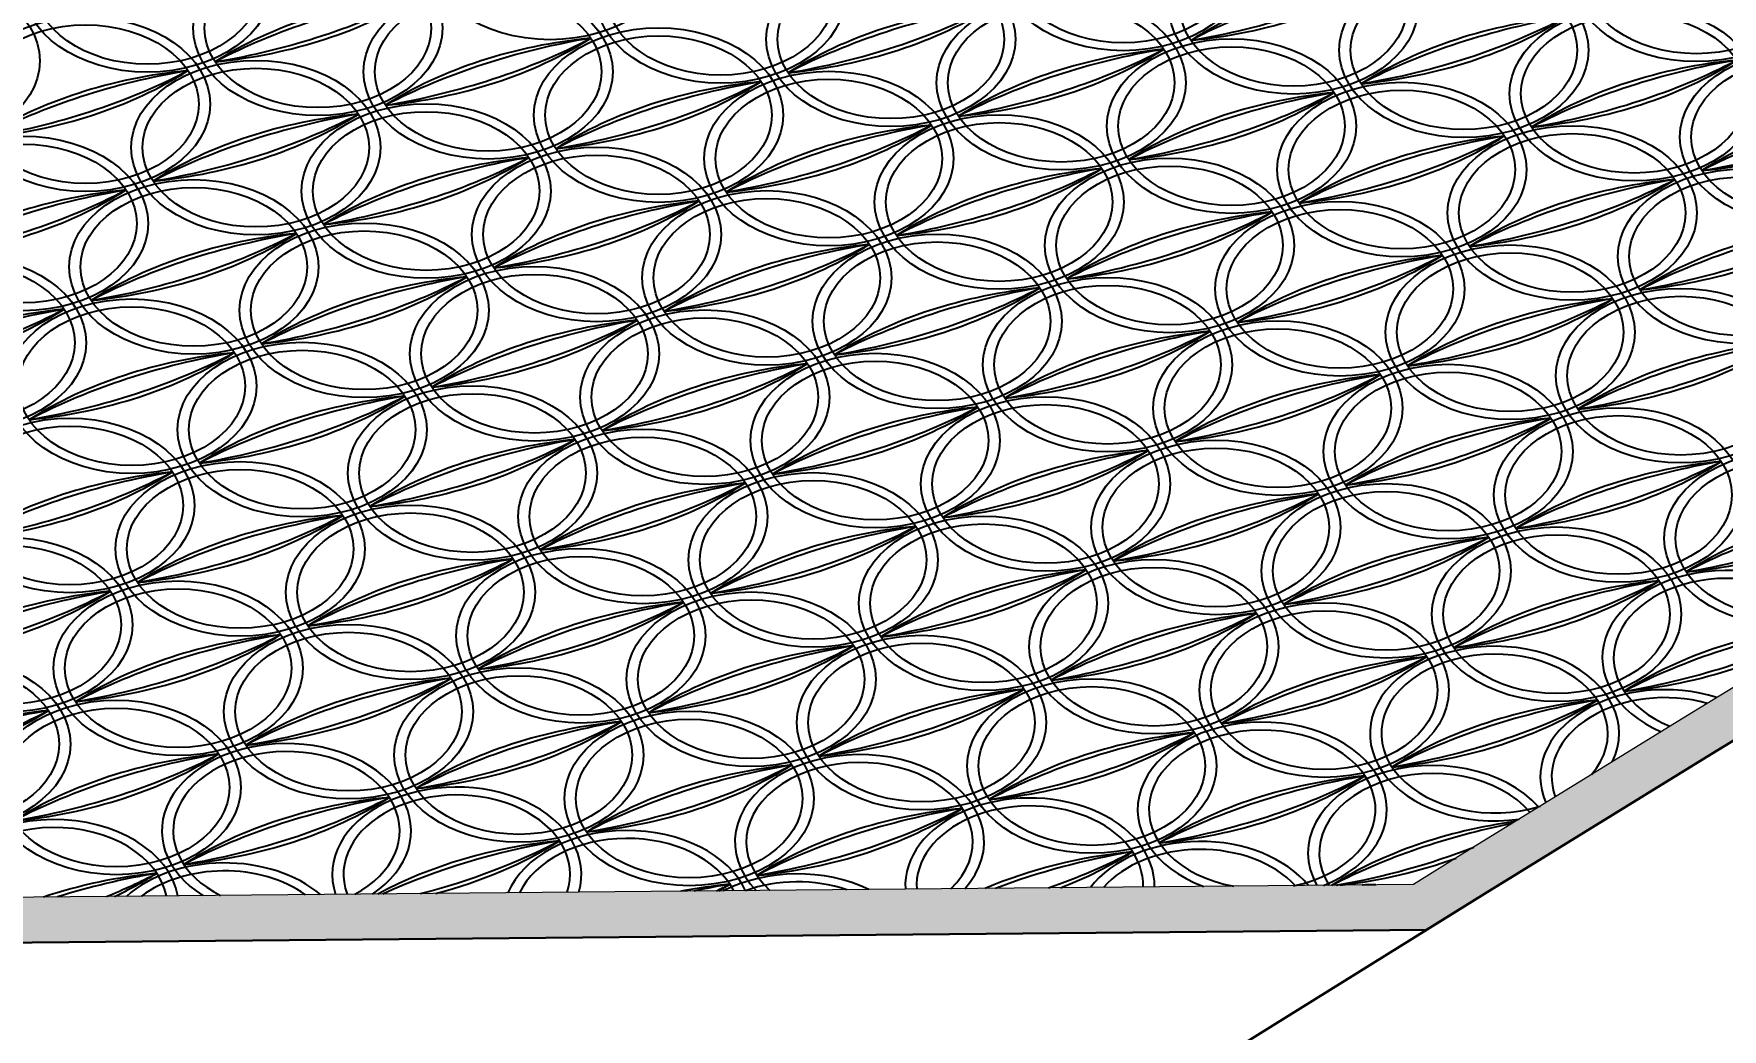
# Model space of a CAD drawing. Header units: millimetres. Extents: x 4628 to 974470, y 12613 to 383573.
# Drawn here: x 477187 to 484638, y 322150 to 326542 of the extents above; entities that cross this region are included whole.
import ezdxf

# ---------------------------------------------------------------- set-up
doc = ezdxf.new("R2010")
doc.units = ezdxf.units.MM
doc.layers.add('标注', color=3, linetype='Continuous', lineweight=18)
doc.layers.add('桥 构造粗实', color=1, linetype='Continuous', lineweight=30)
doc.styles.add('仿宋字', font='', dxfattribs={"width": 0.7})
doc.styles.get('仿宋字').set_extended_font_data('仿宋_GB2312')
doc.dimstyles.new('750', dxfattribs={"dimscale": 0, "dimtxt": 2.5, "dimasz": 1, "dimexe": 1, "dimexo": 1, "dimgap": 0, "dimtad": 0, "dimdec": 0, "dimlfac": 0.1, "dimrnd": 0.1, "dimzin": 12, "dimdsep": 46, "dimtxsty": '仿宋字', "dimblk": 'OBLIQUE', "dimcen": -1, "dimclrd": 256, "dimclre": 256, "dimclrt": 256, "dimadec": 4, "dimazin": 0, "dimtp": 2, "dimtm": 3, "dimtfac": 0.5, "dimtdec": 0, "dimtmove": 2, "dimatfit": 3, "dimldrblk": 'OBLIQUE', "dimfxl": 3, "dimfxlon": 1, "dimtvp": 0.7, "dimtolj": 1, "dimtzin": 12, "dimarcsym": 0})

# ---------------------------------------------------------------- blocks, each defined once
blk = doc.blocks.new('332323')
at = {"color": 8}
for centre, major_axis in [((-1474.5, 5813.9), (550, 0)), ((-3251.6, 5670.7), (500, 0)), ((3583.3, 5717.1), (550, 0)), ((3583.3, 5717.1), (500, 0)), ((-722.7, 5622.3), (550, 0)), ((-722.7, 5622.3), (500, 0)), ((1806.2, 5574), (500, 0)), ((-2499.8, 5479.2), (500, 0)), ((3309.7, 5190.9), (550, 0)), ((3309.7, 5190.9), (500, 0)), ((-996.3, 5096.1), (550, 0)), ((-996.3, 5096.1), (500, 0)), ((-2773.4, 4952.9), (550, 0)), ((-2773.4, 4952.9), (500, 0)), ((-244.6, 4904.6), (550, 0)), ((-244.6, 4904.6), (500, 0)), ((2284.3, 4856.2), (500, 0)), ((-2021.7, 4761.4), (550, 0)), ((-2021.7, 4761.4), (500, 0)), ((1258.9, 4521.5), (550, 0)), ((1258.9, 4521.5), (500, 0)), ((3787.8, 4473.1), (550, 0)), ((3787.8, 4473.1), (500, 0)), ((-518.2, 4378.3), (550, 0)), ((-518.2, 4378.3), (500, 0)), ((2010.7, 4330), (550, 0)), ((2010.7, 4330), (500, 0)), ((233.6, 4186.8), (550, 0)), ((233.6, 4186.8), (500, 0)), ((-4072.4, 4092), (550, 0)), ((-4072.4, 4092), (500, 0)), ((2762.4, 4138.4), (500, 0)), ((-1543.6, 4043.7), (550, 0)), ((-1543.6, 4043.7), (500, 0)), ((-40, 3660.6), (550, 0)), ((-40, 3660.6), (500, 0)), ((-1817.2, 3517.4), (500, 0)), ((711.7, 3469.1), (550, 0)), ((711.7, 3469.1), (500, 0)), ((3240.6, 3420.7), (500, 0)), ((-3594.3, 3374.3), (550, 0)), ((-3594.3, 3374.3), (500, 0)), ((-1065.4, 3325.9), (500, 0)), ((438.1, 2942.8), (550, 0)), ((438.1, 2942.8), (500, 0)), ((-3867.9, 2848), (550, 0)), ((-3867.9, 2848), (500, 0)), ((-1339, 2799.7), (550, 0)), ((-1339, 2799.7), (500, 0)), ((1189.8, 2751.3), (550, 0)), ((1189.8, 2751.3), (500, 0)), ((-3116.2, 2656.5), (550, 0)), ((-3116.2, 2656.5), (500, 0)), ((-587.3, 2608.1), (550, 0)), ((-587.3, 2608.1), (500, 0)), ((916.2, 2225.1), (550, 0)), ((916.2, 2225.1), (500, 0)), ((-860.9, 2081.9), (500, 0))]:
    blk.add_ellipse(centre, major_axis=major_axis, ratio=0.7, dxfattribs=at)
for centre, major_axis, start_param, end_param in [((1054.4, 5765.5), (-550, 0), 3.141593, 9.424778), ((1054.4, 5765.5), (-500, 0), 3.141593, 9.424778), ((-3251.6, 5670.7), (-550, 0), 3.141593, 9.424778), ((1806.2, 5574), (-550, 0), 3.141593, 9.424778), ((-2499.8, 5479.2), (-550, 0), 3.141593, 9.424778), ((29, 5430.8), (-550, 0), 3.141593, 9.424778), ((29, 5430.8), (-500, 0), 3.141593, 9.424778), ((2557.9, 5382.4), (-550, 0), 3.141593, 9.424778), ((-4277, 5336), (-550, 0), 3.141593, 9.424778), ((-1748.1, 5287.6), (-550, 0), 3.141593, 9.424778), ((2491.4, 4545.4), (1696.6, 0), 1.707987, 2.30627), ((2843.6, 4016.6), (-2505.2, 0), -1.335396, -0.933532), ((1121, 6602.5), (-1696.6, 0), 1.707987, 2.30627), ((768.7, 7131.3), (2505.2, 0), -1.335396, -0.933532), ((2557.9, 5382.4), (-500, 0), 3.141593, 9.424778), ((-1814.6, 4450.6), (1696.6, 0), 1.707987, 2.30627), ((-1462.4, 3921.8), (2505.2, 0), 1.806196, 2.208061), ((-3185, 6507.7), (-1696.6, 0), 1.707987, 2.30627), ((-3537.3, 7036.5), (2505.2, 0), -1.335396, -0.933532), ((-1748.1, 5287.6), (-500, 0), 3.141593, 9.424778), ((780.8, 5239.3), (-550, 0), 3.141593, 9.424778), ((780.8, 5239.3), (-500, 0), 3.141593, 9.424778), ((-3525.2, 5144.5), (-550, 0), 3.141593, 9.424778), ((714.2, 4402.2), (1696.6, 0), 1.707987, 2.30627), ((1066.5, 3873.4), (2505.2, 0), 1.806196, 2.208061), ((-656.1, 6459.4), (-1696.6, 0), 1.707987, 2.30627), ((-1008.4, 6988.2), (-2505.2, 0), 1.806196, 2.208061), ((3243.1, 4353.9), (1696.6, 0), 1.707987, 2.30627), ((3595.4, 3825.1), (-2505.2, 0), -1.335396, -0.933532), ((1872.7, 6411), (1696.6, 0), -1.433605, -0.835323), ((1520.5, 6939.8), (-2505.2, 0), 1.806196, 2.208061), ((-3525.2, 5144.5), (-500, 0), 3.141593, 9.424778), ((-1062.9, 4259.1), (1696.6, 0), 1.707987, 2.30627), ((-710.6, 3730.3), (-2505.2, 0), -1.335396, -0.933532), ((-2433.3, 6316.2), (-1696.6, 0), 1.707987, 2.30627), ((-2785.5, 6845), (2505.2, 0), -1.335396, -0.933532), ((1466, 4210.7), (-1696.6, 0), -1.433605, -0.835323), ((1818.3, 3681.9), (-2505.2, 0), -1.335396, -0.933532), ((95.6, 6267.8), (1696.6, 0), -1.433605, -0.835323), ((-256.6, 6796.6), (2505.2, 0), -1.335396, -0.933532), ((1532.6, 5047.7), (-550, 0), 3.141593, 9.424778), ((1532.6, 5047.7), (-500, 0), 3.141593, 9.424778), ((4061.4, 4999.4), (-550, 0), 3.141593, 9.424778), ((-2840, 4115.9), (1696.6, 0), 1.707987, 2.30627), ((-2487.7, 3587.1), (-2505.2, 0), -1.335396, -0.933532), ((-4210.4, 6173), (1696.6, 0), -1.433605, -0.835323), ((-4562.7, 6701.8), (2505.2, 0), -1.335396, -0.933532), ((3994.9, 4162.3), (-1696.6, 0), -1.433605, -0.835323), ((4347.1, 3633.5), (-2505.2, 0), -1.335396, -0.933532), ((2624.5, 6219.5), (1696.6, 0), -1.433605, -0.835323), ((2272.2, 6748.3), (-2505.2, 0), 1.806196, 2.208061), ((4061.4, 4999.4), (-500, 0), 3.141593, 9.424778), ((-311.1, 4067.5), (1696.6, 0), 1.707987, 2.30627), ((41.1, 3538.7), (-2505.2, 0), -1.335396, -0.933532), ((-1681.5, 6124.7), (1696.6, 0), -1.433605, -0.835323), ((-2033.8, 6653.5), (-2505.2, 0), 1.806196, 2.208061), ((2284.3, 4856.2), (-550, 0), 3.141593, 9.424778), ((2217.7, 4019.2), (1696.6, 0), 1.707987, 2.30627), ((2570, 3490.4), (-2505.2, 0), -1.335396, -0.933532), ((847.4, 6076.3), (-1696.6, 0), 1.707987, 2.30627), ((495.1, 6605.1), (-2505.2, 0), 1.806196, 2.208061), ((4746.6, 3970.8), (1696.6, 0), 1.707987, 2.30627), ((5098.9, 3442), (-2505.2, 0), -1.335396, -0.933532), ((3376.2, 6027.9), (-1696.6, 0), 1.707987, 2.30627), ((3024, 6556.8), (2505.2, 0), -1.335396, -0.933532), ((-2088.3, 3924.4), (-1696.6, 0), -1.433605, -0.835323), ((-1736, 3395.6), (-2505.2, 0), -1.335396, -0.933532), ((-3458.6, 5981.5), (1696.6, 0), -1.433605, -0.835323), ((-3810.9, 6510.3), (-2505.2, 0), 1.806196, 2.208061), ((507.2, 4713), (-550, 0), 3.141593, 9.424778), ((-3798.8, 4618.2), (-550, 0), 3.141593, 9.424778), ((440.6, 3876), (-1696.6, 0), -1.433605, -0.835323), ((792.9, 3347.2), (2505.2, 0), 1.806196, 2.208061), ((-929.8, 5933.1), (1696.6, 0), -1.433605, -0.835323), ((-1282, 6462), (2505.2, 0), -1.335396, -0.933532), ((507.2, 4713), (-500, 0), 3.141593, 9.424778), ((2969.5, 3827.6), (1696.6, 0), 1.707987, 2.30627), ((3321.8, 3298.8), (-2505.2, 0), -1.335396, -0.933532), ((1599.1, 5884.8), (-1696.6, 0), 1.707987, 2.30627), ((1246.9, 6413.6), (2505.2, 0), -1.335396, -0.933532), ((3036.1, 4664.7), (-550, 0), 3.141593, 9.424778), ((3036.1, 4664.7), (-500, 0), 3.141593, 9.424778), ((-3798.8, 4618.2), (-500, 0), 3.141593, 9.424778), ((-1269.9, 4569.9), (-550, 0), 3.141593, 9.424778), ((-1269.9, 4569.9), (-500, 0), 3.141593, 9.424778), ((-1336.5, 3732.8), (1696.6, 0), 1.707987, 2.30627), ((-984.2, 3204), (2505.2, 0), 1.806196, 2.208061), ((-2706.9, 5790), (-1696.6, 0), 1.707987, 2.30627), ((-3059.1, 6318.8), (2505.2, 0), -1.335396, -0.933532), ((1192.4, 3684.5), (1696.6, 0), 1.707987, 2.30627), ((1544.6, 3155.7), (-2505.2, 0), -1.335396, -0.933532), ((-178, 5741.6), (-1696.6, 0), 1.707987, 2.30627), ((-530.3, 6270.4), (2505.2, 0), -1.335396, -0.933532), ((-3047.1, 4426.7), (-550, 0), 3.141593, 9.424778), ((-3047.1, 4426.7), (-500, 0), 3.141593, 9.424778), ((3721.3, 3636.1), (-1696.6, 0), -1.433605, -0.835323), ((4073.5, 3107.3), (-2505.2, 0), -1.335396, -0.933532), ((2350.9, 5693.3), (-1696.6, 0), 1.707987, 2.30627), ((1998.6, 6222.1), (2505.2, 0), -1.335396, -0.933532), ((-3113.6, 3589.7), (1696.6, 0), 1.707987, 2.30627), ((-2761.4, 3060.9), (2505.2, 0), 1.806196, 2.208061), ((-4484, 5646.8), (-1696.6, 0), 1.707987, 2.30627), ((-4836.3, 6175.6), (2505.2, 0), -1.335396, -0.933532), ((-584.7, 3541.3), (1696.6, 0), 1.707987, 2.30627), ((-232.5, 3012.5), (-2505.2, 0), -1.335396, -0.933532), ((-1955.1, 5598.5), (-1696.6, 0), 1.707987, 2.30627), ((-2307.4, 6127.3), (2505.2, 0), -1.335396, -0.933532), ((-2295.3, 4235.2), (-550, 0), 3.141593, 9.424778), ((1944.1, 3492.9), (-1696.6, 0), -1.433605, -0.835323), ((2296.4, 2964.1), (-2505.2, 0), -1.335396, -0.933532), ((573.8, 5550.1), (1696.6, 0), -1.433605, -0.835323), ((221.5, 6078.9), (-2505.2, 0), 1.806196, 2.208061), ((4473, 3444.6), (-1696.6, 0), -1.433605, -0.835323), ((4825.3, 2915.8), (-2505.2, 0), -1.335396, -0.933532), ((3102.6, 5501.7), (1696.6, 0), -1.433605, -0.835323), ((2750.4, 6030.5), (-2505.2, 0), 1.806196, 2.208061), ((-2361.9, 3398.1), (1696.6, 0), 1.707987, 2.30627), ((-2009.6, 2869.3), (-2505.2, 0), -1.335396, -0.933532), ((-3732.2, 5455.3), (-1696.6, 0), 1.707987, 2.30627), ((-4084.5, 5984.1), (2505.2, 0), -1.335396, -0.933532), ((-2295.3, 4235.2), (-500, 0), 3.141593, 9.424778), ((167, 3349.8), (1696.6, 0), 1.707987, 2.30627), ((519.3, 2821), (-2505.2, 0), -1.335396, -0.933532), ((-1203.4, 5406.9), (-1696.6, 0), 1.707987, 2.30627), ((-1555.6, 5935.7), (-2505.2, 0), 1.806196, 2.208061), ((2695.9, 3301.4), (-1696.6, 0), -1.433605, -0.835323), ((3048.1, 2772.6), (-2505.2, 0), -1.335396, -0.933532), ((1325.5, 5358.6), (-1696.6, 0), 1.707987, 2.30627), ((973.2, 5887.4), (-2505.2, 0), 1.806196, 2.208061), ((2762.4, 4138.4), (-550, 0), 3.141593, 9.424778), ((-1610.1, 3206.6), (1696.6, 0), 1.707987, 2.30627), ((-1257.9, 2677.8), (-2505.2, 0), -1.335396, -0.933532), ((-2980.5, 5263.8), (1696.6, 0), -1.433605, -0.835323), ((-3332.8, 5792.6), (-2505.2, 0), 1.806196, 2.208061), ((918.8, 3158.2), (-1696.6, 0), -1.433605, -0.835323), ((1271, 2629.4), (2505.2, 0), 1.806196, 2.208061), ((-451.6, 5215.4), (-1696.6, 0), 1.707987, 2.30627), ((-803.9, 5744.2), (-2505.2, 0), 1.806196, 2.208061), ((985.3, 3995.3), (-550, 0), 3.141593, 9.424778), ((985.3, 3995.3), (-500, 0), 3.141593, 9.424778), ((3514.2, 3946.9), (-550, 0), 3.141593, 9.424778), ((-3320.7, 3900.5), (-550, 0), 3.141593, 9.424778), ((-3320.7, 3900.5), (-500, 0), 3.141593, 9.424778), ((3447.6, 3109.9), (1696.6, 0), 1.707987, 2.30627), ((3799.9, 2581.1), (-2505.2, 0), -1.335396, -0.933532), ((2077.3, 5167), (-1696.6, 0), 1.707987, 2.30627), ((1725, 5695.8), (2505.2, 0), -1.335396, -0.933532), ((3514.2, 3946.9), (-500, 0), 3.141593, 9.424778), ((-3387.2, 3063.4), (-1696.6, 0), -1.433605, -0.835323), ((-3035, 2534.6), (-2505.2, 0), -1.335396, -0.933532), ((-4757.6, 5120.6), (-1696.6, 0), 1.707987, 2.30627), ((-5109.9, 5649.4), (-2505.2, 0), 1.806196, 2.208061), ((-858.4, 3015.1), (1696.6, 0), 1.707987, 2.30627), ((-506.1, 2486.3), (-2505.2, 0), -1.335396, -0.933532), ((-2228.7, 5072.2), (-1696.6, 0), 1.707987, 2.30627), ((-2581, 5601), (2505.2, 0), -1.335396, -0.933532), ((-791.8, 3852.1), (-550, 0), 3.141593, 9.424778), ((-791.8, 3852.1), (-500, 0), 3.141593, 9.424778), ((1737.1, 3803.8), (-550, 0), 3.141593, 9.424778), ((1670.5, 2966.7), (1696.6, 0), 1.707987, 2.30627), ((2022.8, 2437.9), (-2505.2, 0), -1.335396, -0.933532), ((300.1, 5023.9), (-1696.6, 0), 1.707987, 2.30627), ((-52.1, 5552.7), (2505.2, 0), -1.335396, -0.933532), ((1737.1, 3803.8), (-500, 0), 3.141593, 9.424778), ((-2635.5, 2871.9), (1696.6, 0), 1.707987, 2.30627), ((-2283.2, 2343.1), (2505.2, 0), 1.806196, 2.208061), ((-4005.9, 4929.1), (-1696.6, 0), 1.707987, 2.30627), ((-4358.1, 5457.9), (2505.2, 0), -1.335396, -0.933532), ((-2568.9, 3709), (-550, 0), 3.141593, 9.424778), ((-2568.9, 3709), (-500, 0), 3.141593, 9.424778), ((4199.4, 2918.3), (1696.6, 0), 1.707987, 2.30627), ((4551.7, 2389.5), (-2505.2, 0), -1.335396, -0.933532), ((2829, 4975.5), (-1696.6, 0), 1.707987, 2.30627), ((2476.8, 5504.3), (-2505.2, 0), 1.806196, 2.208061), ((-106.6, 2823.5), (1696.6, 0), 1.707987, 2.30627), ((245.7, 2294.7), (-2505.2, 0), -1.335396, -0.933532), ((-1477, 4880.7), (-1696.6, 0), 1.707987, 2.30627), ((-1829.3, 5409.5), (2505.2, 0), -1.335396, -0.933532), ((2422.3, 2775.2), (1696.6, 0), 1.707987, 2.30627), ((2774.5, 2246.4), (-2505.2, 0), -1.335396, -0.933532), ((1051.9, 4832.3), (1696.6, 0), -1.433605, -0.835323), ((699.6, 5361.1), (2505.2, 0), -1.335396, -0.933532), ((2488.8, 3612.2), (-550, 0), 3.141593, 9.424778), ((2488.8, 3612.2), (-500, 0), 3.141593, 9.424778), ((-1817.2, 3517.4), (-550, 0), 3.141593, 9.424778), ((-1883.7, 2680.4), (1696.6, 0), 1.707987, 2.30627), ((-1531.5, 2151.6), (-2505.2, 0), -1.335396, -0.933532), ((-3254.1, 4737.5), (-1696.6, 0), 1.707987, 2.30627), ((-3606.4, 5266.3), (2505.2, 0), -1.335396, -0.933532), ((645.1, 2632), (-1696.6, 0), -1.433605, -0.835323), ((997.4, 2103.2), (-2505.2, 0), -1.335396, -0.933532), ((-725.2, 4689.2), (1696.6, 0), -1.433605, -0.835323), ((-1077.5, 5218), (-2505.2, 0), 1.806196, 2.208061), ((3240.6, 3420.7), (-550, 0), 3.141593, 9.424778), ((3174, 2583.6), (-1696.6, 0), -1.433605, -0.835323), ((3526.3, 2054.8), (-2505.2, 0), -1.335396, -0.933532), ((1803.6, 4640.8), (-1696.6, 0), 1.707987, 2.30627), ((1451.4, 5169.6), (-2505.2, 0), 1.806196, 2.208061), ((-1132, 2488.8), (1696.6, 0), 1.707987, 2.30627), ((-779.7, 1960), (-2505.2, 0), -1.335396, -0.933532), ((-2502.4, 4546), (1696.6, 0), -1.433605, -0.835323), ((-2854.6, 5074.8), (-2505.2, 0), 1.806196, 2.208061), ((-1065.4, 3325.9), (-550, 0), 3.141593, 9.424778), ((1463.5, 3277.5), (-550, 0), 3.141593, 9.424778), ((1396.9, 2440.5), (-1696.6, 0), -1.433605, -0.835323), ((1749.2, 1911.7), (2505.2, 0), 1.806196, 2.208061), ((26.5, 4497.6), (-1696.6, 0), 1.707987, 2.30627), ((-325.7, 5026.4), (-2505.2, 0), 1.806196, 2.208061), ((1463.5, 3277.5), (-500, 0), 3.141593, 9.424778), ((3992.3, 3229.2), (-550, 0), 3.141593, 9.424778), ((3992.3, 3229.2), (-500, 0), 3.141593, 9.424778), ((-2909.1, 2345.7), (-1696.6, 0), -1.433605, -0.835323), ((-2556.8, 1816.9), (-2505.2, 0), -1.335396, -0.933532), ((-4279.5, 4402.8), (-1696.6, 0), 1.707987, 2.30627), ((-4631.7, 4931.6), (-2505.2, 0), 1.806196, 2.208061), ((-2842.5, 3182.7), (-550, 0), 3.141593, 9.424778), ((-2842.5, 3182.7), (-500, 0), 3.141593, 9.424778), ((-313.7, 3134.4), (-550, 0), 3.141593, 9.424778), ((3925.8, 2392.1), (1696.6, 0), 1.707987, 2.30627), ((4278, 1863.3), (-2505.2, 0), -1.335396, -0.933532), ((2555.4, 4449.3), (-1696.6, 0), 1.707987, 2.30627), ((2203.1, 4978.1), (2505.2, 0), -1.335396, -0.933532), ((-380.2, 2297.3), (1696.6, 0), 1.707987, 2.30627), ((-28, 1768.5), (2505.2, 0), 1.806196, 2.208061), ((-1750.6, 4354.5), (-1696.6, 0), 1.707987, 2.30627), ((-2102.9, 4883.3), (2505.2, 0), -1.335396, -0.933532), ((-313.7, 3134.4), (-500, 0), 3.141593, 9.424778), ((2215.2, 3086), (-550, 0), 3.141593, 9.424778), ((2215.2, 3086), (-500, 0), 3.141593, 9.424778), ((-2090.8, 2991.2), (-550, 0), 3.141593, 9.424778), ((2148.7, 2249), (1696.6, 0), 1.707987, 2.30627), ((2500.9, 1720.1), (-2505.2, 0), -1.335396, -0.933532), ((778.3, 4306.1), (-1696.6, 0), 1.707987, 2.30627), ((426, 4834.9), (-2505.2, 0), 1.806196, 2.208061), ((4677.5, 2200.6), (1696.6, 0), 1.707987, 2.30627), ((5029.8, 1671.8), (-2505.2, 0), -1.335396, -0.933532), ((3307.2, 4257.7), (1696.6, 0), -1.433605, -0.835323), ((2954.9, 4786.5), (-2505.2, 0), 1.806196, 2.208061), ((-2157.4, 2154.2), (1696.6, 0), 1.707987, 2.30627), ((-1805.1, 1625.3), (2505.2, 0), 1.806196, 2.208061), ((-3527.7, 4211.3), (-1696.6, 0), 1.707987, 2.30627), ((-3880, 4740.1), (2505.2, 0), -1.335396, -0.933532), ((-2090.8, 2991.2), (-500, 0), 3.141593, 9.424778), ((371.5, 2105.8), (1696.6, 0), 1.707987, 2.30627), ((723.8, 1577), (-2505.2, 0), -1.335396, -0.933532), ((-998.8, 4162.9), (-1696.6, 0), 1.707987, 2.30627), ((-1351.1, 4691.7), (2505.2, 0), -1.335396, -0.933532), ((2967, 2894.5), (-550, 0), 3.141593, 9.424778), ((2900.4, 2057.4), (-1696.6, 0), -1.433605, -0.835323), ((3252.7, 1528.6), (-2505.2, 0), -1.335396, -0.933532), ((1530, 4114.6), (1696.6, 0), -1.433605, -0.835323), ((1177.8, 4643.4), (2505.2, 0), -1.335396, -0.933532), ((2967, 2894.5), (-500, 0), 3.141593, 9.424778), ((-1405.6, 1962.6), (1696.6, 0), 1.707987, 2.30627), ((-1053.3, 1433.8), (-2505.2, 0), -1.335396, -0.933532), ((-2776, 4019.8), (1696.6, 0), -1.433605, -0.835323), ((-3128.2, 4548.6), (2505.2, 0), -1.335396, -0.933532), ((1123.3, 1914.3), (1696.6, 0), 1.707987, 2.30627), ((1475.5, 1385.5), (-2505.2, 0), -1.335396, -0.933532), ((-247.1, 3971.4), (1696.6, 0), -1.433605, -0.835323), ((-599.4, 4500.2), (-2505.2, 0), 1.806196, 2.208061), ((3718.7, 2702.9), (-550, 0), 3.561419, 7.297171), ((3718.7, 2702.9), (500, 0), 0.389146, 4.185859), ((-3182.7, 1819.5), (1696.6, 0), 1.707987, 2.30627), ((-2830.5, 1290.7), (-2505.2, 0), -1.335396, -0.933532), ((-4553.1, 3876.6), (1696.6, 0), -1.433605, -0.835323), ((-4905.4, 4405.4), (-2505.2, 0), 1.806196, 2.208061), ((3652.2, 1865.9), (1696.6, 0), 1.707987, 2.30627), ((4004.4, 1337.1), (2505.2, 0), 1.806196, 2.208061), ((2281.8, 3923), (-1696.6, 0), 1.707987, 2.30627), ((1929.5, 4451.8), (-2505.2, 0), 1.806196, 2.208061), ((-653.8, 1771.1), (-1696.6, 0), -1.433605, -0.835323), ((-301.6, 1242.3), (-2505.2, 0), -1.335396, -0.933532), ((-2024.2, 3828.2), (1696.6, 0), -1.433605, -0.835323), ((-2376.5, 4357), (-2505.2, 0), 1.806196, 2.208061), ((1941.6, 2559.8), (-550, 0), 3.141593, 9.424778), ((1941.6, 2559.8), (-500, 0), 3.141593, 9.424778), ((-2364.4, 2465), (-550, 0), 3.141593, 9.424778), ((1875, 1722.7), (-1696.6, 0), -1.433605, -0.835323), ((2227.3, 1193.9), (2505.2, 0), 1.806196, 2.208061), ((504.7, 3779.9), (1696.6, 0), -1.433605, -0.835323), ((152.4, 4308.7), (2505.2, 0), -1.335396, -0.933532), ((4403.9, 1674.4), (1696.6, 0), 1.707987, 2.30627), ((4756.2, 1145.6), (-2505.2, 0), -1.335396, -0.933532), ((3033.5, 3731.5), (-1696.6, 0), 1.707987, 2.30627), ((2681.3, 4260.3), (2505.2, 0), -1.335396, -0.933532), ((-2431, 1627.9), (-1696.6, 0), -1.433605, -0.835323), ((-2078.7, 1099.1), (2505.2, 0), 1.806196, 2.208061), ((-3801.3, 3685.1), (-1696.6, 0), 1.707987, 2.30627), ((-4153.6, 4213.9), (-2505.2, 0), 1.806196, 2.208061), ((-2364.4, 2465), (-500, 0), 3.141593, 9.424778), ((164.5, 2416.6), (-550, 0), 3.141593, 9.424778), ((164.5, 2416.6), (-500, 0), 3.141593, 9.424778), ((2693.4, 2368.2), (550, 0), 5.95575, 11.194738), ((-4141.5, 2321.8), (-550, 0), 3.141593, 9.424778), ((97.9, 1579.6), (1696.6, 0), 1.707987, 2.30627), ((450.2, 1050.8), (2505.2, 0), 1.806196, 2.208061), ((-1272.5, 3636.7), (-1696.6, 0), 1.707987, 2.30627), ((-1624.7, 4165.5), (2505.2, 0), -1.335396, -0.933532), ((2626.8, 1531.2), (1696.6, 0), 1.707987, 2.30627), ((2979.1, 1002.4), (-2505.2, 0), -1.335396, -0.933532), ((1256.4, 3588.3), (-1696.6, 0), 1.707987, 2.30627), ((904.1, 4117.1), (2505.2, 0), -1.335396, -0.933532), ((2693.4, 2368.2), (500, 0), 5.739964, 11.410524), ((-4141.5, 2321.8), (-500, 0), 3.141593, 9.424778), ((-1679.2, 1436.4), (1696.6, 0), 1.707987, 2.30627), ((-1326.9, 907.6), (2505.2, 0), 1.806196, 2.208061), ((-3049.6, 3493.5), (-1696.6, 0), 1.707987, 2.30627), ((-3401.9, 4022.3), (2505.2, 0), -1.335396, -0.933532), ((-1612.6, 2273.4), (-550, 0), 3.141593, 9.424778), ((-1612.6, 2273.4), (-500, 0), 3.141593, 9.424778), ((849.7, 1388), (1696.6, 0), 1.707987, 2.30627), ((1201.9, 859.2), (-2505.2, 0), -1.335396, -0.933532), ((-520.7, 3445.2), (-1696.6, 0), 1.707987, 2.30627), ((-873, 3974), (2505.2, 0), -1.335396, -0.933532), ((3445.1, 2176.7), (550, 0), 1.141289, 3.441078), ((3445.1, 2176.7), (500, 0), 1.187053, 3.39573), ((-3456.3, 1293.2), (1696.6, 0), 1.707987, 2.30627), ((-3104.1, 764.4), (-2505.2, 0), -1.335396, -0.933532), ((-4826.7, 3350.4), (-1696.6, 0), 1.707987, 2.30627), ((-5179, 3879.2), (2505.2, 0), -1.335396, -0.933532), ((-3389.8, 2130.3), (-550, 0), 3.141593, 9.424778), ((-3389.8, 2130.3), (-500, 0), 3.141593, 9.424778), ((-860.9, 2081.9), (-550, 0), 3.141593, 9.424778), ((3378.5, 1339.7), (-1696.6, 0), -1.433605, -0.835323), ((3730.8, 810.9), (-2505.2, 0), -1.335396, -0.933532), ((2008.2, 3396.8), (1696.6, 0), -1.433605, -0.835323), ((1655.9, 3925.6), (-2505.2, 0), 1.806196, 2.208061), ((-927.5, 1244.9), (1696.6, 0), 1.707987, 2.30627), ((-575.2, 716.1), (-2505.2, 0), -1.335396, -0.933532), ((-2297.8, 3302), (-1696.6, 0), 1.707987, 2.30627), ((-2650.1, 3830.8), (2505.2, 0), -1.335396, -0.933532), ((1668, 2033.5), (550, 0), 5.226647, 10.507367), ((1668, 2033.5), (500, 0), 4.991947, 10.742067), ((-2638, 1938.7), (550, 0), 5.47385, 10.260164), ((1601.4, 1196.5), (1696.6, 0), 1.707987, 2.30627), ((1953.7, 667.7), (-2505.2, 0), -1.335396, -0.933532), ((231, 3253.6), (-1696.6, 0), 1.707987, 2.30627), ((-121.2, 3782.4), (-2505.2, 0), 1.806196, 2.208061), ((-2704.6, 1101.7), (1696.6, 0), 1.707987, 2.30627), ((-2352.3, 572.9), (-2505.2, 0), -1.335396, -0.933532), ((-4075, 3158.8), (1696.6, 0), -1.433605, -0.835323), ((-4427.2, 3687.6), (-2505.2, 0), 1.806196, 2.208061), ((-2638, 1938.7), (500, 0), 5.358797, 10.375217), ((-109.1, 1890.4), (-550, 0), 8.858728, 13.158471), ((-109.1, 1890.4), (-500, 0), 8.791831, 13.225369), ((2419.7, 1842), (-550, 0), 9.976397, 12.949536), ((2419.7, 1842), (-500, 0), 9.959242, 12.988645), ((-175.7, 1053.3), (1696.6, 0), 1.707987, 2.30627), ((176.6, 524.5), (-2505.2, 0), -1.335396, -0.933532), ((-1546.1, 3110.5), (1696.6, 0), -1.433605, -0.835323), ((-1898.3, 3639.3), (-2505.2, 0), 1.806196, 2.208061), ((2353.2, 1005), (-1696.6, 0), -1.433605, -0.835323), ((2705.4, 476.2), (2505.2, 0), 1.806196, 2.208061), ((982.8, 3062.1), (-1696.6, 0), 1.707987, 2.30627), ((630.5, 3590.9), (-2505.2, 0), 1.806196, 2.208061), ((-1952.8, 910.2), (-1696.6, 0), -1.433605, -0.835323), ((-1600.6, 381.4), (-2505.2, 0), -1.335396, -0.933532), ((-3323.2, 2967.3), (-1696.6, 0), 1.707987, 2.30627), ((-3675.5, 3496.1), (-2505.2, 0), 1.806196, 2.208061), ((-1886.3, 1747.2), (-550, 0), 9.218541, 12.798659), ((-1886.3, 1747.2), (-500, 0), 9.196199, 12.821001), ((642.6, 1698.8), (-550, 0), 9.405792, 12.611407), ((576, 861.8), (1696.6, 0), 1.707987, 2.30627), ((928.3, 333), (-2505.2, 0), -1.335396, -0.933532), ((-794.3, 2918.9), (-1696.6, 0), 1.707987, 2.30627), ((-1146.6, 3447.7), (2505.2, 0), -1.335396, -0.933532), ((642.6, 1698.8), (-500, 0), 9.40259, 12.61461), ((-3663.4, 1604), (550, 0), 0.125493, 3.04215), ((-3663.4, 1604), (500, 0), 0.136795, 3.030849), ((-1134.5, 1555.7), (-550, 0), 3.456937, 5.993892), ((3104.9, 813.4), (1696.6, 0), 1.761119, 2.300521), ((3457.2, 284.6), (-2505.2, 0), -1.292911, -0.937936), ((-1201.1, 718.6), (1696.6, 0), 1.707987, 2.226097), ((-848.8, 189.8), (2505.2, 0), 1.806196, 2.146855), ((-2923.7, 3304.6), (2505.2, 0), -1.212976, -0.933532), ((-2571.5, 2775.8), (1696.6, 0), -1.214787, -0.835323), ((-1134.5, 1555.7), (-500, 0), 3.488283, 5.962545), ((1394.4, 1507.3), (550, 0), 0.517376, 2.650267), ((1382.3, 3399.4), (2505.2, 0), -1.324046, -1.062356), ((-2911.6, 1412.5), (-550, 0), 3.832925, 5.617904), ((1327.8, 670.3), (1696.6, 0), 1.707987, 2.117641), ((1680.1, 141.5), (-2505.2, 0), -1.335396, -1.07641), ((-394.8, 3256.2), (2505.2, 0), -1.107706, -0.933532), ((-42.6, 2727.4), (-1696.6, 0), 2.075333, 2.30627), ((1394.4, 1507.3), (500, 0), 0.57347, 2.594173), ((1734.6, 2870.6), (-1696.6, 0), 1.735543, 2.054318), ((-2978.2, 575.5), (1696.6, 0), 1.707987, 2.017022), ((-2625.9, 46.7), (-2505.2, 0), -1.335396, -1.150062), ((-4700.8, 3161.4), (2505.2, 0), -1.039653, -0.933532), ((-4348.6, 2632.6), (-1696.6, 0), 2.166733, 2.30627), ((-2911.6, 1412.5), (-500, 0), 3.916415, 5.534414), ((-382.8, 1364.1), (-550, 0), 4.103869, 5.34696), ((-382.8, 1364.1), (500, 0), 1.11984, 2.047804), ((-449.3, 527.1), (1696.6, 0), 1.707987, 1.83843), ((-97.1, -1.7), (-2505.2, 0), -1.335396, -1.269572), ((-2172, 3113.1), (2505.2, 0), -0.962555, -0.933532), ((-1819.7, 2584.2), (1696.6, 0), -0.87326, -0.835323), ((2146.1, 1315.8), (550, 0), 1.528747, 1.638896)]:
    blk.add_ellipse(centre, major_axis=major_axis, ratio=0.7, start_param=start_param, end_param=end_param, dxfattribs=at)
blk = doc.blocks.new('_Oblique')
at = {"color": 0, "linetype": 'ByBlock', "lineweight": -2}
blk.add_line((-0.5, -0.5), (0.5, 0.5), dxfattribs=at)
blk = doc.blocks.new('*D110')
at = {"layer": 'Defpoints', "color": 0}
for p in [(480588.7, 354868.6), (480588.7, 319974), (457588.7, 312443.9)]:
    blk.add_point(p, dxfattribs=at)
at = {"layer": '标注', "lineweight": -2}
for p, q in [((457588.7, 352868.6), (457588.7, 355868.6)), ((480588.7, 352868.6), (480588.7, 355868.6)), ((457588.7, 354868.6), (480588.7, 354868.6))]:
    blk.add_line(p, q, dxfattribs=at)
at = {"layer": '标注', "lineweight": -2, "xscale": 1000.0000020837, "yscale": 1000.0000020837, "zscale": 1000.0000020837, "rotation": 180}
blk.add_blockref('_Oblique', (457588.7, 354868.6), dxfattribs=at)
at = {"layer": '标注', "lineweight": -2, "xscale": 1000.0000020837, "yscale": 1000.0000020837, "zscale": 1000.0000020837}
blk.add_blockref('_Oblique', (480588.7, 354868.6), dxfattribs=at)
at = {"layer": '标注', "insert": (469088.7, 356618.6), "char_height": 2500, "attachment_point": 5, "style": '仿宋字'}
blk.add_mtext('\\A1;2300', dxfattribs=at)
blk = doc.blocks.new('*D111')
at = {"layer": 'Defpoints', "color": 0}
for p in [(482588.7, 354868.6), (482588.7, 319898.3), (480588.7, 312443.9)]:
    blk.add_point(p, dxfattribs=at)
at = {"layer": '标注', "lineweight": -2}
for p, q in [((480588.7, 352868.6), (480588.7, 355868.6)), ((482588.7, 352868.6), (482588.7, 355868.6)), ((480588.7, 354868.6), (482588.7, 354868.6))]:
    blk.add_line(p, q, dxfattribs=at)
at = {"layer": '标注', "lineweight": -2, "xscale": 1000.0000020837, "yscale": 1000.0000020837, "zscale": 1000.0000020837, "rotation": 180}
blk.add_blockref('_Oblique', (480588.7, 354868.6), dxfattribs=at)
at = {"layer": '标注', "lineweight": -2, "xscale": 1000.0000020837, "yscale": 1000.0000020837, "zscale": 1000.0000020837}
blk.add_blockref('_Oblique', (482588.7, 354868.6), dxfattribs=at)
at = {"layer": '标注', "insert": (481588.7, 357118.6), "char_height": 2500, "attachment_point": 5, "style": '仿宋字'}
blk.add_mtext('\\A1;200', dxfattribs=at)
blk = doc.blocks.new('*D112')
at = {"layer": 'Defpoints', "color": 0}
for p in [(501588.7, 354868.6), (501588.7, 321394.7), (482588.7, 312443.9)]:
    blk.add_point(p, dxfattribs=at)
at = {"layer": '标注', "lineweight": -2}
for p, q in [((482588.7, 352868.6), (482588.7, 355868.6)), ((501588.7, 352868.6), (501588.7, 355868.6)), ((482588.7, 354868.6), (501588.7, 354868.6))]:
    blk.add_line(p, q, dxfattribs=at)
at = {"layer": '标注', "lineweight": -2, "xscale": 1000.0000020837, "yscale": 1000.0000020837, "zscale": 1000.0000020837, "rotation": 180}
blk.add_blockref('_Oblique', (482588.7, 354868.6), dxfattribs=at)
at = {"layer": '标注', "lineweight": -2, "xscale": 1000.0000020837, "yscale": 1000.0000020837, "zscale": 1000.0000020837}
blk.add_blockref('_Oblique', (501588.7, 354868.6), dxfattribs=at)
at = {"layer": '标注', "insert": (492088.7, 356618.6), "char_height": 2500, "attachment_point": 5, "style": '仿宋字'}
blk.add_mtext('\\A1;1900', dxfattribs=at)

msp = doc.modelspace()

# ---------------------------------------------------------------- hatches: boundary and pattern name
h = msp.add_hatch(color=8)
h.paths.add_polyline_path([(465800, 324759.2), (466798.6, 325222.9), (467797.1, 325682.5), (468795.6, 326138.2), (469794.1, 326589.9), (470792.5, 327037.6), (471791, 327481.3), (472789.5, 327921.1), (473788, 328356.8), (474786.4, 328788.6), (475784.9, 329216.4), (476783.3, 329640.2), (477781.8, 330060.1), (478780.2, 330475.9), (479778.6, 330887.8), (480777, 331295.7), (481775.4, 331699.6), (482773.8, 332099.5), (483772.2, 332495.4), (484770.6, 332887.4), (485769, 333275.4), (486767.4, 333659.4), (487765.8, 334039.4), (488764.1, 334415.4), (489762.5, 334787.4), (490760.9, 335155.5), (491759.2, 335519.6), (492757.5, 335879.7), (493755.9, 336235.8), (494754.2, 336588), (495752.5, 336936.1), (496750.9, 337280.3), (497749.2, 337620.5), (498747.5, 337956.7), (499745.8, 338289), (500744.1, 338617.2), (501742.3, 338941.5), (502740.6, 339261.8), (503738.9, 339578.1), (504737.2, 339890.4), (505735.4, 340198.8), (506733.7, 340503.1), (507731.9, 340803.5), (508730.2, 341100), (509728.4, 341392.4), (510726.6, 341680.8), (511724.9, 341965.3), (512723.1, 342245.8), (513721.3, 342522.3), (514719.5, 342794.8), (515717.7, 343063.4), (516715.9, 343327.9), (517714.1, 343588.5), (518712.3, 343845.1), (519710.5, 344097.8), (520708.7, 344346.4), (521706.8, 344591.1), (522705, 344831.8), (523703.2, 345068.5), (524701.3, 345301.2), (525699.5, 345530), (526697.6, 345754.8), (527695.8, 345975.6), (528693.9, 346192.4), (529692.1, 346405.2), (530690.2, 346614.1), (531688.3, 346818.9), (532686.4, 347019.8), (533684.6, 347216.8), (534682.7, 347409.7), (535680.8, 347598.7), (536678.9, 347783.6), (537677, 347964.6), (538675.1, 348141.7), (539496, 348284, -0.929118), (539640.6, 347499.4), (539588.7, 347485.8), (538588.7, 347218.1), (537588.7, 346944), (536588.7, 346663.5), (535588.7, 346376.8), (534588.7, 346083.7), (533588.7, 345784.3), (532588.7, 345478.5), (531588.7, 345166.4), (530588.7, 344848), (529588.7, 344523.2), (528588.7, 344192.1), (527588.7, 343854.7), (526588.7, 343510.9), (525588.7, 343160.8), (524588.7, 342804.4), (523588.7, 342441.7), (522588.7, 342072.6), (521588.7, 341697.2), (520588.7, 341315.5), (519588.7, 340927.5), (518588.7, 340533.1), (517588.7, 340132.4), (516588.7, 339725.3), (515588.7, 339312), (514588.7, 338892.3), (513588.7, 338466.3), (512588.7, 338034), (511588.7, 337595.4), (510588.7, 337150.4), (509588.7, 336699.1), (508588.7, 336241.5), (507588.7, 335777.6), (506588.7, 335307.3), (505588.7, 334830.8), (504588.7, 334347.9), (503588.7, 333858.7), (502588.7, 333363.1), (501588.7, 332861.3), (500588.7, 332353.1), (499588.7, 331838.7), (498588.7, 331317.9), (497588.7, 330790.8), (496588.7, 330257.3), (495588.7, 329717.6), (494588.7, 329171.5), (493588.7, 328619.2), (492588.7, 328060.5), (491588.7, 327495.5), (490588.7, 326924.1), (489588.7, 326346.5), (488588.7, 325762.6), (487588.7, 325172.3), (486588.7, 324575.7), (485588.7, 323972.8), (484588.7, 323363.6), (483588.7, 322748.1), (483332.9, 322589), (462593.2, 322399.9, -0.759516), (462379.6, 323140.4), (462804.5, 323344.4), (463803, 323820), (464801.5, 324291.6)])
h.paths.add_polyline_path([(483483.5, 322918.2), (483274.9, 322788.5), (462591.3, 322599.9, -0.74253), (462477.3, 322965.4), (462890.8, 323164), (463888.7, 323639.3), (464886.6, 324110.6), (465884.6, 324578), (466882.5, 325041.3), (467880.4, 325500.7), (468878.3, 325956.1), (469876.2, 326407.5), (470874.1, 326855), (471871.9, 327298.4), (472869.8, 327737.9), (473867.6, 328173.4), (474865.5, 328604.9), (475863.3, 329032.4), (476861.1, 329456), (477859, 329875.6), (478856.8, 330291.2), (479854.6, 330702.8), (480852.4, 331110.4), (481850.1, 331514), (482847.9, 331913.7), (483845.7, 332309.4), (484843.4, 332701.1), (485841.1, 333088.8), (486838.9, 333472.6), (487836.6, 333852.3), (488834.3, 334228.1), (489832, 334599.9), (490829.7, 334967.7), (491827.4, 335331.6), (492825.1, 335691.4), (493822.7, 336047.3), (494820.4, 336399.2), (495818.1, 336747.2), (496815.7, 337091.1), (497813.3, 337431.1), (498811, 337767.1), (499808.6, 338099.1), (500806.2, 338427.1), (501803.8, 338751.2), (502801.4, 339071.2), (503799, 339387.3), (504796.5, 339699.4), (505794.1, 340007.6), (506791.7, 340311.7), (507789.2, 340611.9), (508786.8, 340908.1), (509784.3, 341200.3), (510781.8, 341488.6), (511779.3, 341772.9), (512776.8, 342053.1), (513774.3, 342329.5), (514771.8, 342601.8), (515769.3, 342870.1), (516766.8, 343134.5), (517764.3, 343394.9), (518761.7, 343651.4), (519759.2, 343903.8), (520756.7, 344152.3), (521754.1, 344396.8), (522751.5, 344637.3), (523749, 344873.8), (524746.4, 345106.4), (525743.8, 345335), (526741.2, 345559.6), (527738.6, 345780.2), (528736, 345996.8), (529733.4, 346209.5), (530730.8, 346418.2), (531728.2, 346622.9), (532725.5, 346823.7), (533722.9, 347020.5), (534720.3, 347213.3), (535717.6, 347402.1), (536715, 347586.9), (537712.3, 347767.8), (538709.6, 347944.7), (539487.9, 348079.6, -1.002467), (539590, 347692.9), (539537.6, 347679.2), (538536.4, 347411.1), (537535.3, 347136.7), (536534.2, 346856), (535533, 346568.9), (534531.9, 346275.5), (533530.8, 345975.7), (532529.7, 345669.6), (531528.6, 345357.1), (530527.5, 345038.4), (529526.4, 344713.2), (528525.3, 344381.8), (527524.2, 344044), (526523.2, 343699.9), (525522.1, 343349.4), (524521.1, 342992.6), (523520, 342629.5), (522519, 342260.1), (521517.9, 341884.3), (520516.9, 341502.2), (519515.9, 341113.7), (518514.8, 340718.9), (517513.8, 340317.8), (516512.8, 339910.4), (515511.8, 339496.6), (514510.8, 339076.5), (513509.9, 338650.1), (512508.9, 338217.4), (511507.9, 337778.3), (510506.9, 337332.9), (509506, 336881.2), (508505, 336423.2), (507504.1, 335958.8), (506503.2, 335488.1), (505502.2, 335011.1), (504501.3, 334527.8), (503500.4, 334038.1), (502499.5, 333542.1), (501498.6, 333039.8), (500497.7, 332531.2), (499496.8, 332016.3), (498495.9, 331495), (497495, 330967.5), (496494.2, 330433.6), (495493.3, 329893.4), (494492.4, 329346.8), (493491.6, 328794), (492490.8, 328234.8), (491489.9, 327669.4), (490489.1, 327097.6), (489488.3, 326519.5), (488487.5, 325935), (487486.7, 325344.3), (486485.9, 324747.2), (485485.1, 324143.9), (484484.3, 323534.2)], flags=16)

# ---------------------------------------------------------------- linework, layer by layer
at = {"layer": '桥 构造粗实', "color": 252, "lineweight": 15}
msp.add_line((483274.9, 322788.5), (462591.3, 322599.9), dxfattribs=at)
at = {"layer": '桥 构造粗实'}
msp.add_line((483332.9, 322589), (462593.2, 322399.9), dxfattribs=at)
at = {"layer": '桥 构造粗实', "color": 252, "lineweight": 15}
msp.add_lwpolyline([(495493.3, 329893.4), (494492.4, 329346.8), (493491.6, 328794), (492490.8, 328234.8), (491489.9, 327669.4), (490489.1, 327097.6), (489488.3, 326519.5), (488487.5, 325935), (487486.7, 325344.3), (486485.9, 324747.2), (485485.1, 324143.9), (484484.3, 323534.2), (483483.5, 322918.2), (483274.9, 322788.5)], dxfattribs=at)
at = {"layer": '桥 构造粗实'}
for points in [[(495588.7, 329717.6), (494588.7, 329171.5), (493588.7, 328619.2), (492588.7, 328060.5), (491588.7, 327495.5), (490588.7, 326924.1), (489588.7, 326346.5), (488588.7, 325762.6), (487588.7, 325172.3), (486588.7, 324575.7), (485588.7, 323972.8), (484588.7, 323363.6), (483588.7, 322748.1), (482588.7, 322126.3), (481588.7, 321498.2), (480940, 321086.5)], [(495588.7, 329717.6), (494588.7, 329171.5), (493588.7, 328619.2), (492588.7, 328060.5), (491588.7, 327495.5), (490588.7, 326924.1), (489588.7, 326346.5), (488588.7, 325762.6), (487588.7, 325172.3), (486588.7, 324575.7), (485588.7, 323972.8), (484588.7, 323363.6), (483588.7, 322748.1), (483332.9, 322589)]]:
    msp.add_lwpolyline(points, dxfattribs=at)

# ---------------------------------------------------------------- block references
msp.add_blockref('332323', (480940, 321086.5))

# ---------------------------------------------------------------- dimensions: what is measured, and where the dimension line sits
at = {"layer": '标注'}
for base, p1, p2, picture, middle in [((482588.7, 354868.6), (480588.7, 312443.9), (482588.7, 319898.3), '*D111', (481588.7, 357118.6)), ((480588.7, 354868.6), (457588.7, 312443.9), (480588.7, 319974), '*D110', (469088.7, 356618.6)), ((501588.7, 354868.6), (482588.7, 312443.9), (501588.7, 321394.7), '*D112', (492088.7, 356618.6))]:
    dim = msp.add_linear_dim(base=base, p1=p1, p2=p2, dimstyle='750', override={"dimscale": 1000.000002, "dimfxl": 2}, dxfattribs=at)
    dim.commit()
    dim.dimension.update_dxf_attribs({"geometry": picture, "text_midpoint": middle})

doc.saveas('drawing.dxf')
